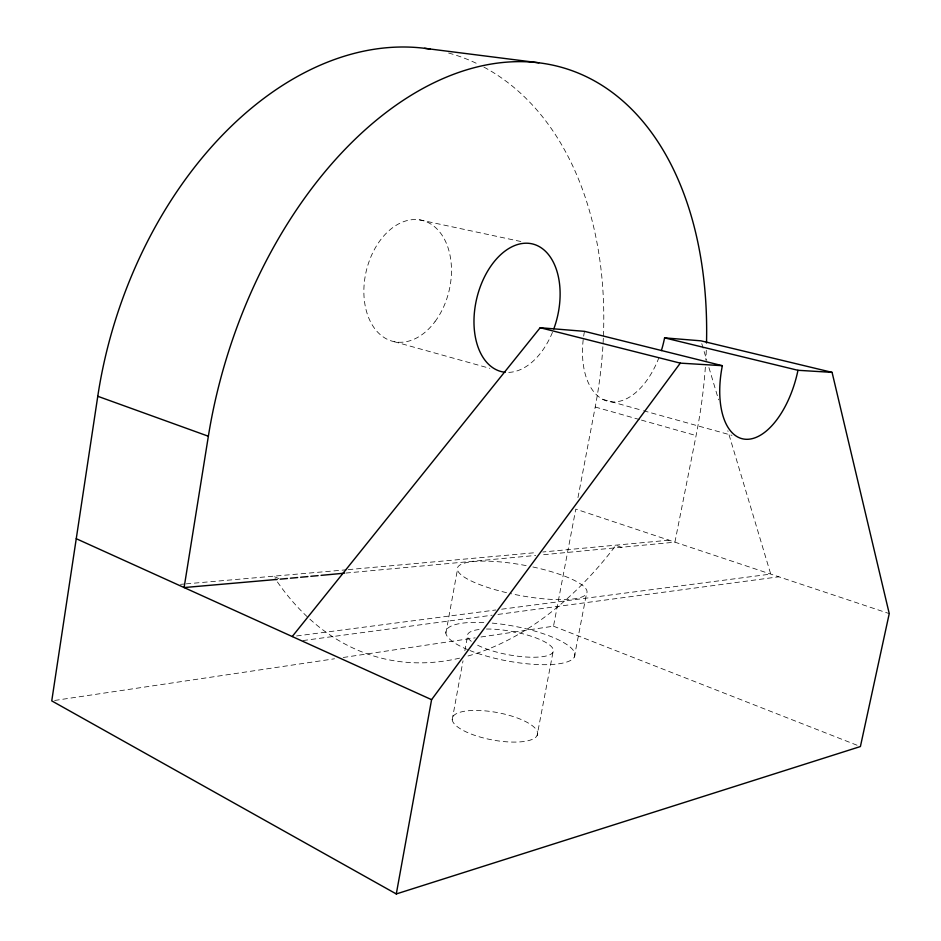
<?xml version="1.0" encoding="UTF-8"?>
<svg xmlns="http://www.w3.org/2000/svg" width="941" height="941" viewBox="0 0 941 941"><rect width="100%" height="100%" fill="white"/><g stroke="black" fill="none" stroke-linecap="round" stroke-linejoin="round"><path stroke-width="0.71" stroke-dasharray="4.71 3.53" d="M445.881 633.164L457.42 569.74M452.186 719.806L463.007 660.853M464.854 650.784L467.501 636.398M480.992 636.986L553.508 626.188L575.786 509.116L889.245 613.603M577.974 497.613L595.218 407.018A353.91 243.613 -72.4 0 0 602.958 345.347M537.088 735.591A43.415 13.915 10.6 0 0 479.745 710.514A43.415 13.915 10.6 0 0 467.842 732.674A43.415 13.915 10.6 0 0 537.088 735.591L552.967 652.313M574.304 657.077L586.49 593.795M705.362 367.178A373.965 237.297 -72.6 0 1 696.093 435.565L674.909 542.169L541.593 554.896M54.649 700.457L334.525 658.782M343.23 657.488L475.193 637.845M302.978 640.55L492.143 615.202M497.965 614.426L778.807 576.798M296.591 635.963L495.836 609.968M501.659 609.203L770.714 574.092L727.84 430.766M669.004 540.193L542.757 551.991M345.876 573.057L535.747 555.437M346.782 569.764L186.294 583.843M348.241 569.634L536.911 552.532M180.472 584.349L184.848 583.973M419.568 219.865L521.502 241.649M602.887 399.407L642.174 410.347M643.573 410.746L731.969 435.354M394.15 341.665L489.861 368.343M595.218 407.018L640.056 419.71M641.456 420.109L696.093 435.565M621.919 547.439L615.885 545.368A377.059 242.413 -76.5 0 1 466.454 656.418M553.508 626.188L860.403 746.542M278.854 578.597L273.655 576.386A377.059 242.413 -76.5 0 0 276.078 580.021M701.774 343.641L706.82 360.497M708.926 367.531L718.595 399.843M486.45 629.035A43.709 11.798 10.6 0 1 545.827 642.456A43.709 11.798 10.6 0 1 535.358 657.218A43.709 11.798 10.6 0 1 475.699 644.197M471.288 641.327A43.709 11.798 10.6 0 1 482.074 629.223M552.473 332.314A65.705 41.38 -76.4 0 1 506.552 372.365M459.584 658.159A377.059 242.413 -76.5 0 1 276.901 581.209M448.598 53.025A353.91 243.613 -72.4 0 1 478.887 64.529M483.874 67.093A353.91 243.613 -72.4 0 1 603.393 336.772M603.334 338.195A353.91 243.613 -72.4 0 1 603.04 343.912M706.291 350.193A373.965 237.297 -72.6 0 1 705.809 360.085M659.018 357.392A69.105 39.84 -76 0 1 605.875 400.701A69.105 39.84 -76 0 1 584.467 331.338M532.888 566.976A65.917 15.268 10.6 0 1 586.102 594.324A65.917 15.268 10.6 0 1 510.845 593.653M506.54 592.677A65.917 15.268 10.6 0 1 458.185 566.564A65.917 15.268 10.6 0 1 527.501 565.87M492.214 623.107A65.588 17.703 10.6 0 1 573.692 657.982A65.588 17.703 10.6 0 1 469.947 650.549M467.536 649.561A65.588 17.703 10.6 0 1 486.368 622.66M435.013 321.634A62.247 42.568 -76.8 0 0 423.662 220.782A62.247 42.568 -76.8 0 0 364.355 300.32A62.247 42.568 -76.8 0 0 435.013 321.634"/><path stroke-width="1.41" d="M430.319 49.108A353.91 243.613 -72.4 0 0 97.77 396.279L51.755 700.88L396.29 893.95L860.403 746.542L889.245 613.603L832.079 372.365L700.939 340.83L664.581 337.866A69.105 39.84 -76 0 1 661.37 350.593M706.515 343.006A373.965 237.297 -72.6 0 0 487.685 64.67A373.965 237.297 -72.6 0 0 208.361 436.236L184.107 587.56L277.242 579.409M396.29 893.95L431.59 699.669L680.284 363.132L722.347 365.696A73.398 37.381 -75.7 0 0 745.707 439.271A73.398 37.381 -75.7 0 0 797.968 370.295L832.079 372.365M292.228 636.528L540.181 327.727L584.467 331.338L722.347 365.696M280.159 579.15L287.464 578.48M290.381 578.209L297.685 577.527M300.602 577.256L307.907 576.574M310.824 576.304L318.129 575.633M321.057 575.363L344.418 573.187M424.556 48.309L538.899 62.8M664.581 337.866L797.968 370.295M540.181 327.727L680.284 363.132M97.77 396.279L208.361 436.236M76.256 538.699L431.59 699.669M505.199 372.271A65.705 41.38 -76.4 0 1 476.852 298.003A65.705 41.38 -76.4 0 1 536.111 245.095A65.705 41.38 -76.4 0 1 553.814 328.868"/></g></svg>
